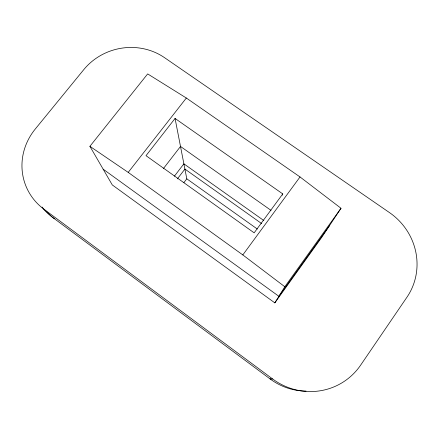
<?xml version="1.0" encoding="UTF-8"?>
<svg xmlns="http://www.w3.org/2000/svg" width="439" height="439" viewBox="0 0 439 439"><rect width="100%" height="100%" fill="white"/><g stroke="black" fill="none" stroke-linecap="round" stroke-linejoin="round"><path stroke-width="0.66" d="M282.376 195.179L282.76 193.906L175.057 118.448L146.011 155.68L254.154 232.84L282.76 193.906M274.83 302.872L284.807 286.738L341.004 208.267L300.018 176.95L186.334 98.018L147.669 73.906L89.902 146.319L112.291 184.945L274.83 302.872L321.798 237.247L341.004 208.267M329.623 225.437L278.891 296.309L103.143 169.169M284.807 286.738L242.822 254.922L300.018 176.95M183.919 182.597L186.8 178.821L175.057 118.448M177.405 178.854L184.907 169.07L261.66 223.594M174.398 176.187L183.886 163.835L263.866 220.565M163.39 168.603L180.506 146.456L271.028 210.363M89.902 146.319L128.21 172.39L186.334 98.018M272.641 378.972L270.325 379.098L52.526 217.327L43.873 209.145A59.759 56.609 -24.7 0 1 35.246 129.055L83.761 69.653A58.453 55.023 -14.2 0 1 164.543 57.668L389.464 212.58A62.267 59.913 36.2 0 1 406.953 297.203L360.649 365.127A63.545 61.904 53.9 0 1 272.641 378.972L43.873 209.145M186.8 178.821L257.331 229.048M128.21 172.39L242.822 254.922M270.309 378.314A59.578 2.563 -54.6 0 0 270.325 379.098A60.417 58.903 55.1 0 0 306.043 391.067M42.106 207.049A56.944 54.129 -25.2 0 0 52.526 217.327A56.774 16.742 -53.4 0 0 54.787 218.556"/></g></svg>
